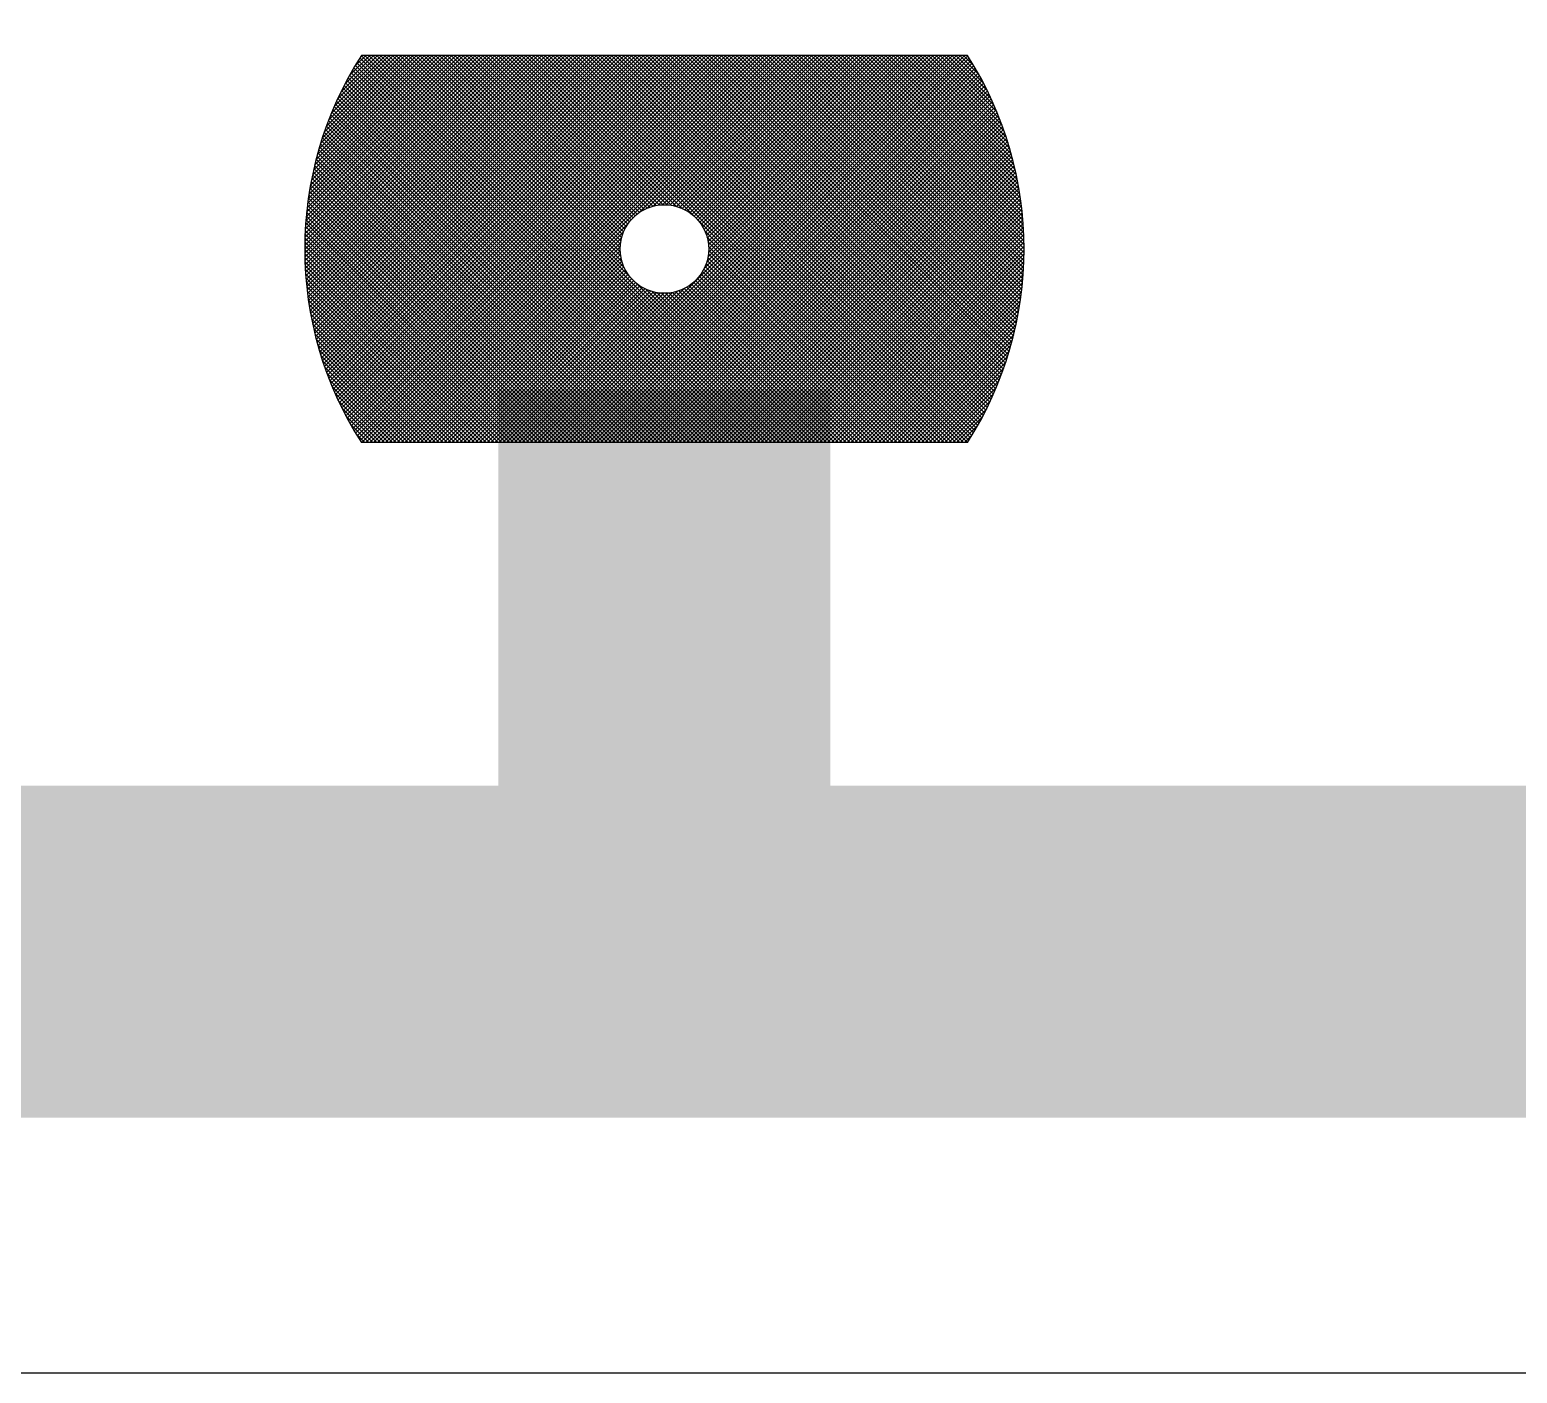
# Model space of a CAD drawing. Extents: x 0 to 395, y 0 to 270.
# Drawn here: x 320.98 to 327.7, y 98.42 to 104.5 of the extents above; entities that cross this region are included whole.
import ezdxf

# ---------------------------------------------------------------- set-up
doc = ezdxf.new("R2010")
doc.units = 0
doc.header["$LTSCALE"] = 0.3
doc.layers.get('0').update_dxf_attribs({"linetype": 'CONTINUOUS'})

# ---------------------------------------------------------------- blocks, each defined once
blk = doc.blocks.new('*X20')
at = {"color": 0}
for p, q in [((70.13, 63.5009), (71.0041, 64.375)), ((70.1301, 63.4833), (71.0218, 64.375)), ((70.1301, 63.5187), (70.9864, 64.375)), ((70.1304, 63.4659), (71.0395, 64.375)), ((70.1304, 63.5366), (70.9688, 64.375)), ((70.1308, 63.4487), (71.0572, 64.375)), ((70.1309, 63.5548), (70.9511, 64.375)), ((70.1314, 63.4316), (71.0748, 64.375)), ((70.1317, 63.5732), (70.9334, 64.375)), ((70.1322, 63.4147), (71.0925, 64.375)), ((70.1326, 63.5919), (70.9157, 64.375)), ((70.1332, 63.398), (71.1102, 64.375)), ((70.1338, 63.6107), (70.8981, 64.375)), ((70.1343, 63.3815), (71.1279, 64.375)), ((70.1352, 63.6298), (70.8804, 64.375)), ((70.1356, 63.3651), (71.1455, 64.375)), ((70.1369, 63.6492), (70.8627, 64.375)), ((70.137, 63.3488), (71.1632, 64.375)), ((70.1386, 63.3327), (71.1809, 64.375)), ((70.1388, 63.6688), (70.845, 64.375)), ((70.1404, 63.3168), (71.1986, 64.375)), ((70.141, 63.6886), (70.8273, 64.375)), ((70.1422, 63.301), (71.2163, 64.375)), ((70.1435, 63.7088), (70.8097, 64.375)), ((70.1442, 63.2853), (71.2339, 64.375)), ((70.1463, 63.7293), (70.792, 64.375)), ((70.1464, 63.2698), (71.2516, 64.375)), ((70.1487, 63.2544), (71.2693, 64.375)), ((70.1494, 63.75), (70.7743, 64.375)), ((70.1511, 63.2391), (71.287, 64.375)), ((70.1528, 63.7711), (70.7566, 64.375)), ((70.1536, 63.224), (71.3046, 64.375)), ((70.1563, 63.209), (71.3223, 64.375)), ((70.1566, 63.7926), (70.739, 64.375)), ((70.1591, 63.1941), (71.34, 64.375)), ((70.1607, 63.8144), (70.7213, 64.375)), ((70.162, 63.1793), (71.3577, 64.375)), ((70.165, 63.1646), (71.3754, 64.375)), ((70.1653, 63.8366), (70.7036, 64.375)), ((70.1681, 63.1501), (71.393, 64.375)), ((70.1702, 63.8593), (70.6859, 64.375)), ((70.1714, 63.1357), (71.4107, 64.375)), ((70.1747, 63.1213), (71.4284, 64.375)), ((70.1756, 63.8824), (70.6683, 64.375)), ((70.1782, 63.1071), (71.4461, 64.375)), ((70.1815, 63.906), (70.6506, 64.375)), ((70.1818, 63.093), (71.4637, 64.375)), ((70.1855, 63.079), (71.4814, 64.375)), ((70.1879, 63.93), (70.6329, 64.375)), ((70.1893, 63.0652), (71.4991, 64.375)), ((70.1932, 63.0514), (71.5168, 64.375)), ((70.1949, 63.9547), (70.6152, 64.375)), ((70.1971, 63.0377), (71.5345, 64.375)), ((70.2012, 63.0241), (71.5521, 64.375)), ((70.2025, 63.98), (70.5975, 64.375)), ((70.2054, 63.0106), (71.5698, 64.375)), ((70.2097, 62.9972), (71.5875, 64.375)), ((70.2108, 64.0059), (70.5799, 64.375)), ((70.2141, 62.984), (71.6052, 64.375)), ((70.2186, 62.9708), (71.6228, 64.375)), ((70.2197, 64.0326), (70.5622, 64.375)), ((70.2232, 62.9577), (71.6405, 64.375)), ((70.2278, 62.9446), (71.6582, 64.375)), ((70.2296, 64.0601), (70.5445, 64.375)), ((70.2326, 62.9317), (71.6759, 64.375)), ((70.2375, 62.9189), (71.6936, 64.375)), ((70.2403, 64.0885), (70.5268, 64.375)), ((70.2424, 62.9062), (71.7112, 64.375)), ((70.2474, 62.8935), (71.7289, 64.375)), ((70.2521, 64.1179), (70.5092, 64.375)), ((70.2525, 62.8809), (71.7466, 64.375)), ((70.2577, 62.8685), (71.7643, 64.375)), ((70.263, 62.8561), (71.7819, 64.375)), ((70.265, 64.1486), (70.4915, 64.375)), ((70.2684, 62.8438), (71.7996, 64.375)), ((70.2739, 62.8316), (71.8173, 64.375)), ((70.2794, 62.8194), (71.835, 64.375)), ((70.2794, 64.1806), (70.4738, 64.375)), ((70.285, 62.8074), (71.8527, 64.375)), ((70.2907, 62.7954), (71.8703, 64.375)), ((70.2954, 64.2143), (70.4561, 64.375)), ((70.2965, 62.7835), (71.888, 64.375)), ((70.3024, 62.7717), (71.9057, 64.375)), ((70.3083, 62.7599), (71.9234, 64.375)), ((70.3134, 64.25), (70.4384, 64.375)), ((70.3143, 62.7483), (71.941, 64.375)), ((70.3204, 62.7367), (71.9587, 64.375)), ((70.3266, 62.7252), (71.9764, 64.375)), ((70.3329, 62.7138), (71.9941, 64.375)), ((70.3339, 64.2882), (70.4208, 64.375)), ((70.3392, 62.7024), (72.0118, 64.375)), ((70.3456, 62.6912), (72.0294, 64.375)), ((70.3521, 62.68), (72.0471, 64.375)), ((72.0612, 62.625), (70.3573, 64.3289)), ((70.3578, 64.3297), (70.4031, 64.375)), ((70.3586, 62.6689), (72.0648, 64.375)), ((72.0788, 62.625), (70.3639, 64.3399)), ((70.3653, 62.6578), (72.0825, 64.375)), ((72.0965, 62.625), (70.3706, 64.3509)), ((70.372, 62.6468), (72.1001, 64.375)), ((72.1142, 62.625), (70.3774, 64.3618)), ((70.3788, 62.6359), (72.1178, 64.375)), ((72.1319, 62.625), (70.3842, 64.3727)), ((70.3856, 62.6251), (72.1355, 64.375)), ((72.1496, 62.625), (70.3996, 64.375)), ((70.4032, 62.625), (72.1532, 64.375)), ((72.1672, 62.625), (70.4172, 64.375)), ((70.4209, 62.625), (72.1709, 64.375)), ((72.1849, 62.625), (70.4349, 64.375)), ((70.4385, 62.625), (72.1885, 64.375)), ((72.2026, 62.625), (70.4526, 64.375)), ((70.4562, 62.625), (72.2062, 64.375)), ((72.2203, 62.625), (70.4703, 64.375)), ((70.4739, 62.625), (72.2239, 64.375)), ((72.2379, 62.625), (70.4879, 64.375)), ((70.4916, 62.625), (72.2416, 64.375)), ((72.2556, 62.625), (70.5056, 64.375)), ((70.5092, 62.625), (72.2592, 64.375)), ((72.2733, 62.625), (70.5233, 64.375)), ((70.5269, 62.625), (72.2769, 64.375)), ((72.291, 62.625), (70.541, 64.375)), ((70.5446, 62.625), (72.2946, 64.375)), ((72.3087, 62.625), (70.5587, 64.375)), ((70.5623, 62.625), (72.3123, 64.375)), ((72.3263, 62.625), (70.5763, 64.375)), ((70.58, 62.625), (72.33, 64.375)), ((72.344, 62.625), (70.594, 64.375)), ((71.5761, 63.4106), (70.6117, 64.375)), ((71.5641, 63.4402), (70.6294, 64.375)), ((71.5583, 63.4637), (70.647, 64.375)), ((71.5556, 63.4841), (70.6647, 64.375)), ((71.555, 63.5024), (70.6824, 64.375)), ((71.5559, 63.5192), (70.7001, 64.375)), ((71.558, 63.5347), (70.7178, 64.375)), ((71.5612, 63.5493), (70.7354, 64.375)), ((71.5652, 63.5629), (70.7531, 64.375)), ((71.5699, 63.5758), (70.7708, 64.375)), ((71.5754, 63.588), (70.7885, 64.375)), ((71.5816, 63.5996), (70.8061, 64.375)), ((71.5883, 63.6105), (70.8238, 64.375)), ((71.5956, 63.6209), (70.8415, 64.375)), ((71.6035, 63.6306), (70.8592, 64.375)), ((71.612, 63.6398), (70.8768, 64.375)), ((71.621, 63.6485), (70.8945, 64.375)), ((71.6306, 63.6566), (70.9122, 64.375)), ((71.6407, 63.6641), (70.9299, 64.375)), ((71.6515, 63.6711), (70.9476, 64.375)), ((71.6628, 63.6775), (70.9652, 64.375)), ((71.6747, 63.6832), (70.9829, 64.375)), ((71.6874, 63.6882), (71.0006, 64.375)), ((71.7008, 63.6925), (71.0183, 64.375)), ((71.715, 63.696), (71.0359, 64.375)), ((71.7302, 63.6985), (71.0536, 64.375)), ((71.7465, 63.6998), (71.0713, 64.375)), ((71.7642, 63.6998), (71.089, 64.375)), ((71.7837, 63.6979), (71.1067, 64.375)), ((71.8059, 63.6934), (71.1243, 64.375)), ((71.8327, 63.6843), (71.142, 64.375)), ((71.8738, 63.6609), (71.1597, 64.375)), ((71.1633, 62.625), (72.9133, 64.375)), ((72.9274, 62.625), (71.1774, 64.375)), ((71.181, 62.625), (72.931, 64.375)), ((72.945, 62.625), (71.195, 64.375)), ((71.1987, 62.625), (72.9487, 64.375)), ((72.9627, 62.625), (71.2127, 64.375)), ((71.2163, 62.625), (72.9663, 64.375)), ((72.9804, 62.625), (71.2304, 64.375)), ((71.234, 62.625), (72.984, 64.375)), ((72.9981, 62.625), (71.2481, 64.375)), ((71.2517, 62.625), (73.0017, 64.375)), ((73.0158, 62.625), (71.2658, 64.375)), ((71.2694, 62.625), (73.0194, 64.375)), ((73.0334, 62.625), (71.2834, 64.375)), ((71.2871, 62.625), (73.0371, 64.375)), ((73.0511, 62.625), (71.3011, 64.375)), ((71.3047, 62.625), (73.0547, 64.375)), ((73.0688, 62.625), (71.3188, 64.375)), ((71.3224, 62.625), (73.0724, 64.375)), ((73.0865, 62.625), (71.3365, 64.375)), ((71.3401, 62.625), (73.0901, 64.375)), ((73.1041, 62.625), (71.3541, 64.375)), ((71.3578, 62.625), (73.1078, 64.375)), ((73.1218, 62.625), (71.3718, 64.375)), ((71.3754, 62.625), (73.1248, 64.3743)), ((73.1302, 62.6343), (71.3895, 64.375)), ((71.3931, 62.625), (73.1316, 64.3635)), ((73.137, 62.6452), (71.4072, 64.375)), ((71.4108, 62.625), (73.1384, 64.3526)), ((73.1437, 62.6561), (71.4249, 64.375)), ((71.4285, 62.625), (73.1451, 64.3416)), ((73.1504, 62.6672), (71.4425, 64.375)), ((71.4462, 62.625), (73.1517, 64.3306)), ((73.1569, 62.6783), (71.4602, 64.375)), ((71.4638, 62.625), (73.1583, 64.3194)), ((73.1634, 62.6895), (71.4779, 64.375)), ((73.1698, 62.7007), (71.4956, 64.375)), ((73.1762, 62.7121), (71.5132, 64.375)), ((73.1825, 62.7235), (71.5309, 64.375)), ((73.1886, 62.735), (71.5486, 64.375)), ((73.1948, 62.7465), (71.5663, 64.375)), ((73.2008, 62.7582), (71.584, 64.375)), ((73.2067, 62.7699), (71.6016, 64.375)), ((73.2126, 62.7817), (71.6193, 64.375)), ((71.622, 63.6493), (72.3476, 64.375)), ((73.2184, 62.7936), (71.637, 64.375)), ((73.2241, 62.8055), (71.6547, 64.375)), ((73.2298, 62.8176), (71.6723, 64.375)), ((71.6725, 63.6822), (72.3653, 64.375)), ((73.2353, 62.8297), (71.69, 64.375)), ((71.7004, 63.6924), (72.383, 64.375)), ((73.2408, 62.8419), (71.7077, 64.375)), ((71.7231, 63.6974), (72.4007, 64.375)), ((73.2462, 62.8542), (71.7254, 64.375)), ((71.743, 63.6996), (72.4183, 64.375)), ((73.2515, 62.8666), (71.7431, 64.375)), ((73.2567, 62.8791), (71.7607, 64.375)), ((71.7609, 63.6999), (72.436, 64.375)), ((71.7774, 63.6987), (72.4537, 64.375)), ((73.2618, 62.8916), (71.7784, 64.375)), ((71.7928, 63.6964), (72.4714, 64.375)), ((73.2669, 62.9042), (71.7961, 64.375)), ((71.8071, 63.6931), (72.4891, 64.375)), ((73.2718, 62.917), (71.8138, 64.375)), ((71.8206, 63.6889), (72.5067, 64.375)), ((73.2767, 62.9298), (71.8314, 64.375)), ((71.8334, 63.684), (72.5244, 64.375)), ((71.8455, 63.6784), (72.5421, 64.375)), ((73.2814, 62.9427), (71.8491, 64.375)), ((71.8569, 63.6721), (72.5598, 64.375)), ((73.2861, 62.9557), (71.8668, 64.375)), ((71.8677, 63.6652), (72.5774, 64.375)), ((71.8779, 63.6578), (72.5951, 64.375)), ((73.2907, 62.9688), (71.8845, 64.375)), ((71.8876, 63.6498), (72.6128, 64.375)), ((71.8967, 63.6412), (72.6305, 64.375)), ((73.2952, 62.9819), (71.9022, 64.375)), ((71.9052, 63.6321), (72.6481, 64.375)), ((71.9132, 63.6224), (72.6658, 64.375)), ((73.2996, 62.9952), (71.9198, 64.375)), ((71.9206, 63.6121), (72.6835, 64.375)), ((71.9275, 63.6013), (72.7012, 64.375)), ((71.9337, 63.5898), (72.7189, 64.375)), ((71.9364, 63.4158), (72.8956, 64.375)), ((73.3039, 63.0086), (71.9375, 64.375)), ((71.9393, 63.5777), (72.7365, 64.375)), ((71.9442, 63.5649), (72.7542, 64.375)), ((71.947, 63.4441), (72.878, 64.375)), ((71.9483, 63.5514), (72.7719, 64.375)), ((71.9516, 63.537), (72.7896, 64.375)), ((71.9523, 63.467), (72.8603, 64.375)), ((71.9538, 63.5216), (72.8072, 64.375)), ((71.9546, 63.487), (72.8426, 64.375)), ((71.9549, 63.505), (72.8249, 64.375)), ((73.3081, 63.0221), (71.9552, 64.375)), ((73.3122, 63.0356), (71.9729, 64.375)), ((73.3162, 63.0493), (71.9905, 64.375)), ((73.3202, 63.0631), (72.0082, 64.375)), ((73.324, 63.0769), (72.0259, 64.375)), ((73.3277, 63.0909), (72.0436, 64.375)), ((73.3313, 63.105), (72.0613, 64.375)), ((73.3347, 63.1192), (72.0789, 64.375)), ((73.3381, 63.1335), (72.0966, 64.375)), ((73.3414, 63.1479), (72.1143, 64.375)), ((73.3445, 63.1624), (72.132, 64.375)), ((73.3476, 63.1771), (72.1496, 64.375)), ((73.3505, 63.1918), (72.1673, 64.375)), ((73.3533, 63.2067), (72.185, 64.375)), ((73.356, 63.2217), (72.2027, 64.375)), ((73.3585, 63.2368), (72.2204, 64.375)), ((73.361, 63.2521), (72.238, 64.375)), ((73.3633, 63.2674), (72.2557, 64.375)), ((73.3654, 63.2829), (72.2734, 64.375)), ((73.3675, 63.2986), (72.2911, 64.375)), ((73.3694, 63.3144), (72.3087, 64.375)), ((73.3711, 63.3303), (72.3264, 64.375)), ((73.3727, 63.3464), (72.3441, 64.375)), ((73.3742, 63.3626), (72.3618, 64.375)), ((73.3755, 63.379), (72.3795, 64.375)), ((73.3766, 63.3955), (72.3971, 64.375)), ((73.3776, 63.4122), (72.4148, 64.375)), ((73.3784, 63.429), (72.4325, 64.375)), ((73.3791, 63.4461), (72.4502, 64.375)), ((73.3796, 63.4633), (72.4678, 64.375)), ((73.3799, 63.4806), (72.4855, 64.375)), ((73.38, 63.4982), (72.5032, 64.375)), ((73.3799, 63.516), (72.5209, 64.375)), ((73.3796, 63.5339), (72.5386, 64.375)), ((73.3792, 63.5521), (72.5562, 64.375)), ((73.3785, 63.5704), (72.5739, 64.375)), ((73.3776, 63.589), (72.5916, 64.375)), ((73.3764, 63.6078), (72.6093, 64.375)), ((73.375, 63.6269), (72.6269, 64.375)), ((73.3734, 63.6462), (72.6446, 64.375)), ((73.3715, 63.6658), (72.6623, 64.375)), ((73.3694, 63.6856), (72.68, 64.375)), ((73.3669, 63.7057), (72.6976, 64.375)), ((73.3642, 63.7261), (72.7153, 64.375)), ((73.3611, 63.7469), (72.733, 64.375)), ((73.3578, 63.7679), (72.7507, 64.375)), ((73.354, 63.7893), (72.7684, 64.375)), ((73.3499, 63.8111), (72.786, 64.375)), ((73.3455, 63.8333), (72.8037, 64.375)), ((73.3406, 63.8558), (72.8214, 64.375)), ((73.3352, 63.8789), (72.8391, 64.375)), ((73.3294, 63.9023), (72.8567, 64.375)), ((73.3231, 63.9264), (72.8744, 64.375)), ((73.3162, 63.9509), (72.8921, 64.375)), ((73.3087, 63.9761), (72.9098, 64.375)), ((73.3005, 64.0019), (72.9275, 64.375)), ((73.2917, 64.0285), (72.9451, 64.375)), ((73.282, 64.0558), (72.9628, 64.375)), ((73.2714, 64.0841), (72.9805, 64.375)), ((73.2598, 64.1134), (72.9982, 64.375)), ((73.247, 64.1438), (73.0158, 64.375)), ((73.2329, 64.1756), (73.0335, 64.375)), ((73.2171, 64.2091), (73.0512, 64.375)), ((73.1995, 64.2444), (73.0689, 64.375)), ((73.1794, 64.2822), (73.0866, 64.375)), ((73.1561, 64.3231), (73.1042, 64.375)), ((73.1285, 64.3684), (73.1219, 64.375)), ((71.9551, 62.625), (70.3192, 64.2609)), ((71.9728, 62.625), (70.3253, 64.2724)), ((71.9905, 62.625), (70.3316, 64.2839)), ((72.0081, 62.625), (70.3379, 64.2952)), ((72.0258, 62.625), (70.3443, 64.3065)), ((72.0435, 62.625), (70.3507, 64.3177)), ((71.4815, 62.625), (73.1647, 64.3082)), ((71.4992, 62.625), (73.1711, 64.297)), ((71.5169, 62.625), (73.1775, 64.2856)), ((71.5345, 62.625), (73.1837, 64.2742)), ((71.5522, 62.625), (73.1899, 64.2627)), ((71.849, 62.625), (70.2839, 64.1902)), ((71.8667, 62.625), (70.2895, 64.2022)), ((71.8844, 62.625), (70.2953, 64.2141)), ((71.9021, 62.625), (70.3012, 64.2259)), ((71.9197, 62.625), (70.3071, 64.2377)), ((71.9374, 62.625), (70.3131, 64.2493)), ((71.5699, 62.625), (73.196, 64.2511)), ((71.5876, 62.625), (73.202, 64.2394)), ((71.6053, 62.625), (73.208, 64.2277)), ((71.6229, 62.625), (73.2138, 64.2159)), ((71.6406, 62.625), (73.2196, 64.204)), ((71.6583, 62.625), (73.2253, 64.192)), ((71.7606, 62.625), (70.2567, 64.129)), ((71.7783, 62.625), (70.2619, 64.1414)), ((71.796, 62.625), (70.2673, 64.1537)), ((71.8137, 62.625), (70.2727, 64.166)), ((71.8314, 62.625), (70.2782, 64.1781)), ((71.676, 62.625), (73.2309, 64.1799)), ((71.6936, 62.625), (73.2364, 64.1678)), ((71.7113, 62.625), (73.2419, 64.1556)), ((71.729, 62.625), (73.2473, 64.1433)), ((71.7467, 62.625), (73.2525, 64.1309)), ((71.7644, 62.625), (73.2577, 64.1184)), ((71.6546, 62.625), (70.2269, 64.0527)), ((71.6723, 62.625), (70.2316, 64.0656)), ((71.6899, 62.625), (70.2365, 64.0785)), ((71.7076, 62.625), (70.2414, 64.0912)), ((71.7253, 62.625), (70.2464, 64.1039)), ((71.743, 62.625), (70.2515, 64.1165)), ((71.782, 62.625), (73.2628, 64.1058)), ((71.7997, 62.625), (73.2679, 64.0932)), ((71.8174, 62.625), (73.2728, 64.0804)), ((71.8351, 62.625), (73.2777, 64.0676)), ((71.8527, 62.625), (73.2824, 64.0547)), ((71.5662, 62.625), (70.2046, 63.9866)), ((71.5839, 62.625), (70.2088, 64)), ((71.6015, 62.625), (70.2132, 64.0133)), ((71.6192, 62.625), (70.2177, 64.0265)), ((71.6369, 62.625), (70.2222, 64.0397)), ((71.8704, 62.625), (73.2871, 64.0416)), ((71.8881, 62.625), (73.2916, 64.0285)), ((71.9058, 62.625), (73.2961, 64.0153)), ((71.9235, 62.625), (73.3005, 64.002)), ((71.9411, 62.625), (73.3048, 63.9887)), ((71.4778, 62.625), (70.1847, 63.9181)), ((71.4955, 62.625), (70.1885, 63.932)), ((71.5132, 62.625), (70.1923, 63.9458)), ((71.5308, 62.625), (70.1963, 63.9595)), ((71.5485, 62.625), (70.2004, 63.9731)), ((71.9588, 62.625), (73.309, 63.9752)), ((71.9765, 62.625), (73.3131, 63.9616)), ((71.9942, 62.625), (73.3171, 63.9479)), ((72.0118, 62.625), (73.3209, 63.9341)), ((72.0295, 62.625), (73.3247, 63.9202)), ((71.4071, 62.625), (70.1707, 63.8614)), ((71.4248, 62.625), (70.174, 63.8757)), ((71.4424, 62.625), (70.1775, 63.89)), ((71.4601, 62.625), (70.181, 63.9041)), ((72.0472, 62.625), (73.3284, 63.9062)), ((72.0649, 62.625), (73.332, 63.8921)), ((72.0826, 62.625), (73.3354, 63.8779)), ((72.1002, 62.625), (73.3388, 63.8636)), ((72.1179, 62.625), (73.342, 63.8491)), ((71.3187, 62.625), (70.1557, 63.788)), ((71.3364, 62.625), (70.1585, 63.8029)), ((71.3541, 62.625), (70.1614, 63.8177)), ((71.3717, 62.625), (70.1644, 63.8324)), ((71.3894, 62.625), (70.1675, 63.8469)), ((72.1356, 62.625), (73.3452, 63.8346)), ((72.1533, 62.625), (73.3482, 63.8199)), ((72.1709, 62.625), (73.3511, 63.8052)), ((72.1886, 62.625), (73.3539, 63.7902)), ((71.248, 62.625), (70.1459, 63.7271)), ((71.2657, 62.625), (70.1482, 63.7425)), ((71.2833, 62.625), (70.1506, 63.7578)), ((71.301, 62.625), (70.1531, 63.7729)), ((72.2063, 62.625), (73.3565, 63.7752)), ((72.224, 62.625), (73.3591, 63.7601)), ((72.2417, 62.625), (73.3615, 63.7448)), ((72.2593, 62.625), (73.3637, 63.7294)), ((72.277, 62.625), (73.3659, 63.7139)), ((71.1596, 62.625), (70.1367, 63.6479)), ((71.1773, 62.625), (70.1383, 63.664)), ((71.195, 62.625), (70.14, 63.68)), ((71.2126, 62.625), (70.1418, 63.6958)), ((71.2303, 62.625), (70.1438, 63.7115)), ((72.2947, 62.625), (73.3679, 63.6982)), ((72.3124, 62.625), (73.3697, 63.6824)), ((72.33, 62.625), (73.3715, 63.6664)), ((72.3477, 62.625), (73.373, 63.6503)), ((71.0889, 62.625), (70.1321, 63.5818)), ((71.1066, 62.625), (70.133, 63.5986)), ((71.1242, 62.625), (70.1341, 63.6152)), ((71.1419, 62.625), (70.1353, 63.6316)), ((70.5976, 62.625), (71.6057, 63.633)), ((70.6153, 62.625), (71.5728, 63.5825)), ((72.9097, 62.625), (71.9159, 63.6188)), ((72.3654, 62.625), (73.3745, 63.6341)), ((72.3831, 62.625), (73.3757, 63.6177)), ((72.4008, 62.625), (73.3769, 63.6011)), ((72.4184, 62.625), (73.3778, 63.5844)), ((71.0182, 62.625), (70.1301, 63.5131)), ((71.0359, 62.625), (70.1303, 63.5306)), ((71.0535, 62.625), (70.1307, 63.5478)), ((71.0712, 62.625), (70.1313, 63.5649)), ((70.633, 62.625), (71.5626, 63.5546)), ((70.6507, 62.625), (71.5576, 63.5319)), ((70.6683, 62.625), (71.5554, 63.512)), ((72.892, 62.625), (71.9393, 63.5777)), ((72.8743, 62.625), (71.9484, 63.5509)), ((72.8567, 62.625), (71.9529, 63.5287)), ((72.4361, 62.625), (73.3786, 63.5675)), ((72.4538, 62.625), (73.3792, 63.5504)), ((72.4715, 62.625), (73.3797, 63.5332)), ((72.4891, 62.625), (73.3799, 63.5158)), ((71.0005, 62.625), (70.13, 63.4955)), ((70.9828, 62.625), (70.1302, 63.4777)), ((70.9651, 62.625), (70.1305, 63.4596)), ((70.686, 62.625), (71.5551, 63.4941)), ((70.7037, 62.625), (71.5563, 63.4776)), ((70.7214, 62.625), (71.5586, 63.4622)), ((70.7391, 62.625), (71.5619, 63.4479)), ((72.7683, 62.625), (71.9475, 63.4458)), ((72.7859, 62.625), (71.951, 63.46)), ((72.8036, 62.625), (71.9535, 63.4752)), ((72.839, 62.625), (71.9548, 63.5092)), ((72.8213, 62.625), (71.9548, 63.4915)), ((72.5068, 62.625), (73.38, 63.4982)), ((72.5245, 62.625), (73.3799, 63.4804)), ((72.5422, 62.625), (73.3796, 63.4624)), ((70.9475, 62.625), (70.1311, 63.4414)), ((70.9298, 62.625), (70.1318, 63.423)), ((70.9121, 62.625), (70.1328, 63.4043)), ((70.8944, 62.625), (70.134, 63.3854)), ((70.7567, 62.625), (71.5661, 63.4344)), ((70.7744, 62.625), (71.571, 63.4216)), ((70.7921, 62.625), (71.5766, 63.4095)), ((70.8098, 62.625), (71.5829, 63.3981)), ((70.8274, 62.625), (71.5898, 63.3873)), ((72.6799, 62.625), (71.9191, 63.3857)), ((72.6976, 62.625), (71.9261, 63.3965)), ((72.7152, 62.625), (71.9325, 63.4078)), ((72.7329, 62.625), (71.9382, 63.4197)), ((72.7506, 62.625), (71.9432, 63.4324)), ((72.5599, 62.625), (73.379, 63.4442)), ((72.5775, 62.625), (73.3783, 63.4258)), ((72.5952, 62.625), (73.3773, 63.4071)), ((72.6129, 62.625), (73.3762, 63.3883)), ((70.8768, 62.625), (70.1355, 63.3662)), ((70.8591, 62.625), (70.1372, 63.3468)), ((70.8414, 62.625), (70.1392, 63.3272)), ((70.8451, 62.625), (71.5972, 63.3771)), ((70.8628, 62.625), (71.6052, 63.3674)), ((70.8805, 62.625), (71.6138, 63.3583)), ((70.8981, 62.625), (71.6229, 63.3498)), ((70.9158, 62.625), (71.6326, 63.3418)), ((70.9335, 62.625), (71.6429, 63.3344)), ((70.9512, 62.625), (71.6537, 63.3275)), ((70.9689, 62.625), (71.6652, 63.3213)), ((70.9865, 62.625), (71.6773, 63.3157)), ((71.0042, 62.625), (71.6901, 63.3108)), ((71.1456, 62.625), (71.8392, 63.3186)), ((72.3617, 62.625), (71.6656, 63.3211)), ((72.5208, 62.625), (71.8308, 63.3149)), ((72.5385, 62.625), (71.843, 63.3204)), ((72.5561, 62.625), (71.8546, 63.3266)), ((72.5738, 62.625), (71.8655, 63.3333)), ((72.5915, 62.625), (71.8759, 63.3406)), ((72.6092, 62.625), (71.8856, 63.3485)), ((72.6268, 62.625), (71.8948, 63.357)), ((72.6445, 62.625), (71.9035, 63.366)), ((72.6622, 62.625), (71.9116, 63.3756)), ((72.6306, 62.625), (73.3747, 63.3692)), ((72.6482, 62.625), (73.373, 63.3498)), ((72.6659, 62.625), (73.3711, 63.3302)), ((72.6836, 62.625), (73.3689, 63.3103)), ((70.8237, 62.625), (70.1415, 63.3073)), ((70.806, 62.625), (70.144, 63.287)), ((70.7884, 62.625), (70.1469, 63.2665)), ((70.7707, 62.625), (70.15, 63.2457)), ((71.0219, 62.625), (71.7036, 63.3067)), ((71.0396, 62.625), (71.718, 63.3034)), ((71.0572, 62.625), (71.7334, 63.3012)), ((71.0749, 62.625), (71.75, 63.3001)), ((71.0926, 62.625), (71.768, 63.3004)), ((71.1103, 62.625), (71.788, 63.3027)), ((71.128, 62.625), (71.8109, 63.308)), ((72.3794, 62.625), (71.6952, 63.3091)), ((72.397, 62.625), (71.7187, 63.3033)), ((72.4147, 62.625), (71.7391, 63.3006)), ((72.4324, 62.625), (71.7574, 63.3)), ((72.4501, 62.625), (71.7742, 63.3009)), ((72.4678, 62.625), (71.7897, 63.303)), ((72.4854, 62.625), (71.8043, 63.3062)), ((72.5031, 62.625), (71.8179, 63.3102)), ((72.7013, 62.625), (73.3664, 63.2901)), ((72.7189, 62.625), (73.3636, 63.2696)), ((72.7366, 62.625), (73.3605, 63.2488)), ((70.753, 62.625), (70.1535, 63.2245)), ((70.7353, 62.625), (70.1574, 63.203)), ((70.7177, 62.625), (70.1616, 63.1811)), ((72.7543, 62.625), (73.357, 63.2277)), ((72.772, 62.625), (73.3532, 63.2062)), ((72.7897, 62.625), (73.3491, 63.1844)), ((70.7, 62.625), (70.1662, 63.1587)), ((70.6823, 62.625), (70.1713, 63.136)), ((70.6646, 62.625), (70.1768, 63.1128)), ((72.8073, 62.625), (73.3445, 63.1622)), ((72.825, 62.625), (73.3395, 63.1395)), ((72.8427, 62.625), (73.3341, 63.1164)), ((70.647, 62.625), (70.1828, 63.0892)), ((70.6293, 62.625), (70.1893, 63.065)), ((72.8604, 62.625), (73.3281, 63.0928)), ((72.878, 62.625), (73.3217, 63.0687)), ((72.8957, 62.625), (73.3147, 63.044)), ((70.6116, 62.625), (70.1964, 63.0402)), ((70.5939, 62.625), (70.2041, 63.0148)), ((70.5762, 62.625), (70.2125, 62.9887)), ((72.9134, 62.625), (73.3071, 63.0187)), ((72.9311, 62.625), (73.2988, 62.9927)), ((70.5586, 62.625), (70.2217, 62.9619)), ((70.5409, 62.625), (70.2317, 62.9342)), ((72.9488, 62.625), (73.2898, 62.966)), ((72.9664, 62.625), (73.2799, 62.9385)), ((72.9841, 62.625), (73.2691, 62.91)), ((70.5232, 62.625), (70.2426, 62.9056)), ((70.5055, 62.625), (70.2546, 62.8759)), ((70.4879, 62.625), (70.2679, 62.845)), ((73.0018, 62.625), (73.2573, 62.8805)), ((73.0195, 62.625), (73.2442, 62.8498)), ((70.4702, 62.625), (70.2825, 62.8126)), ((70.4525, 62.625), (70.2989, 62.7786)), ((73.0371, 62.625), (73.2298, 62.8176)), ((73.0548, 62.625), (73.2137, 62.7839)), ((70.4348, 62.625), (70.3174, 62.7424)), ((73.0725, 62.625), (73.1956, 62.7481)), ((73.0902, 62.625), (73.1749, 62.7097)), ((70.4171, 62.625), (70.3385, 62.7036)), ((70.3995, 62.625), (70.3632, 62.6613)), ((73.1079, 62.625), (73.1508, 62.668))]:
    blk.add_line(p, q, dxfattribs=at)

msp = doc.modelspace()

# ---------------------------------------------------------------- linework, layer by layer
for p, q in [((325.2193, 104.38), (322.4807, 104.38)), ((325.2193, 102.63), (322.4807, 102.63)), ((368.935, 98.425), (229.235, 98.425))]:
    msp.add_line(p, q)
at = {"const_width": 1.5}
for points in [[(304.165, 107.95), (304.165, 100.33), (332.105, 100.33)], [(323.85, 102.87), (323.85, 100.33)]]:
    msp.add_lwpolyline(points, dxfattribs=at)
msp.add_circle((323.85, 103.505), 0.2)
for start, end in [(147.42103, 212.57897), (327.42103, 32.57897)]:
    msp.add_arc((323.85, 103.505), 1.625, start, end)

# ---------------------------------------------------------------- block references
at = {"xscale": -1}
msp.add_blockref('*X20', (395.605, 40.005), dxfattribs=at)

doc.saveas('drawing.dxf')
